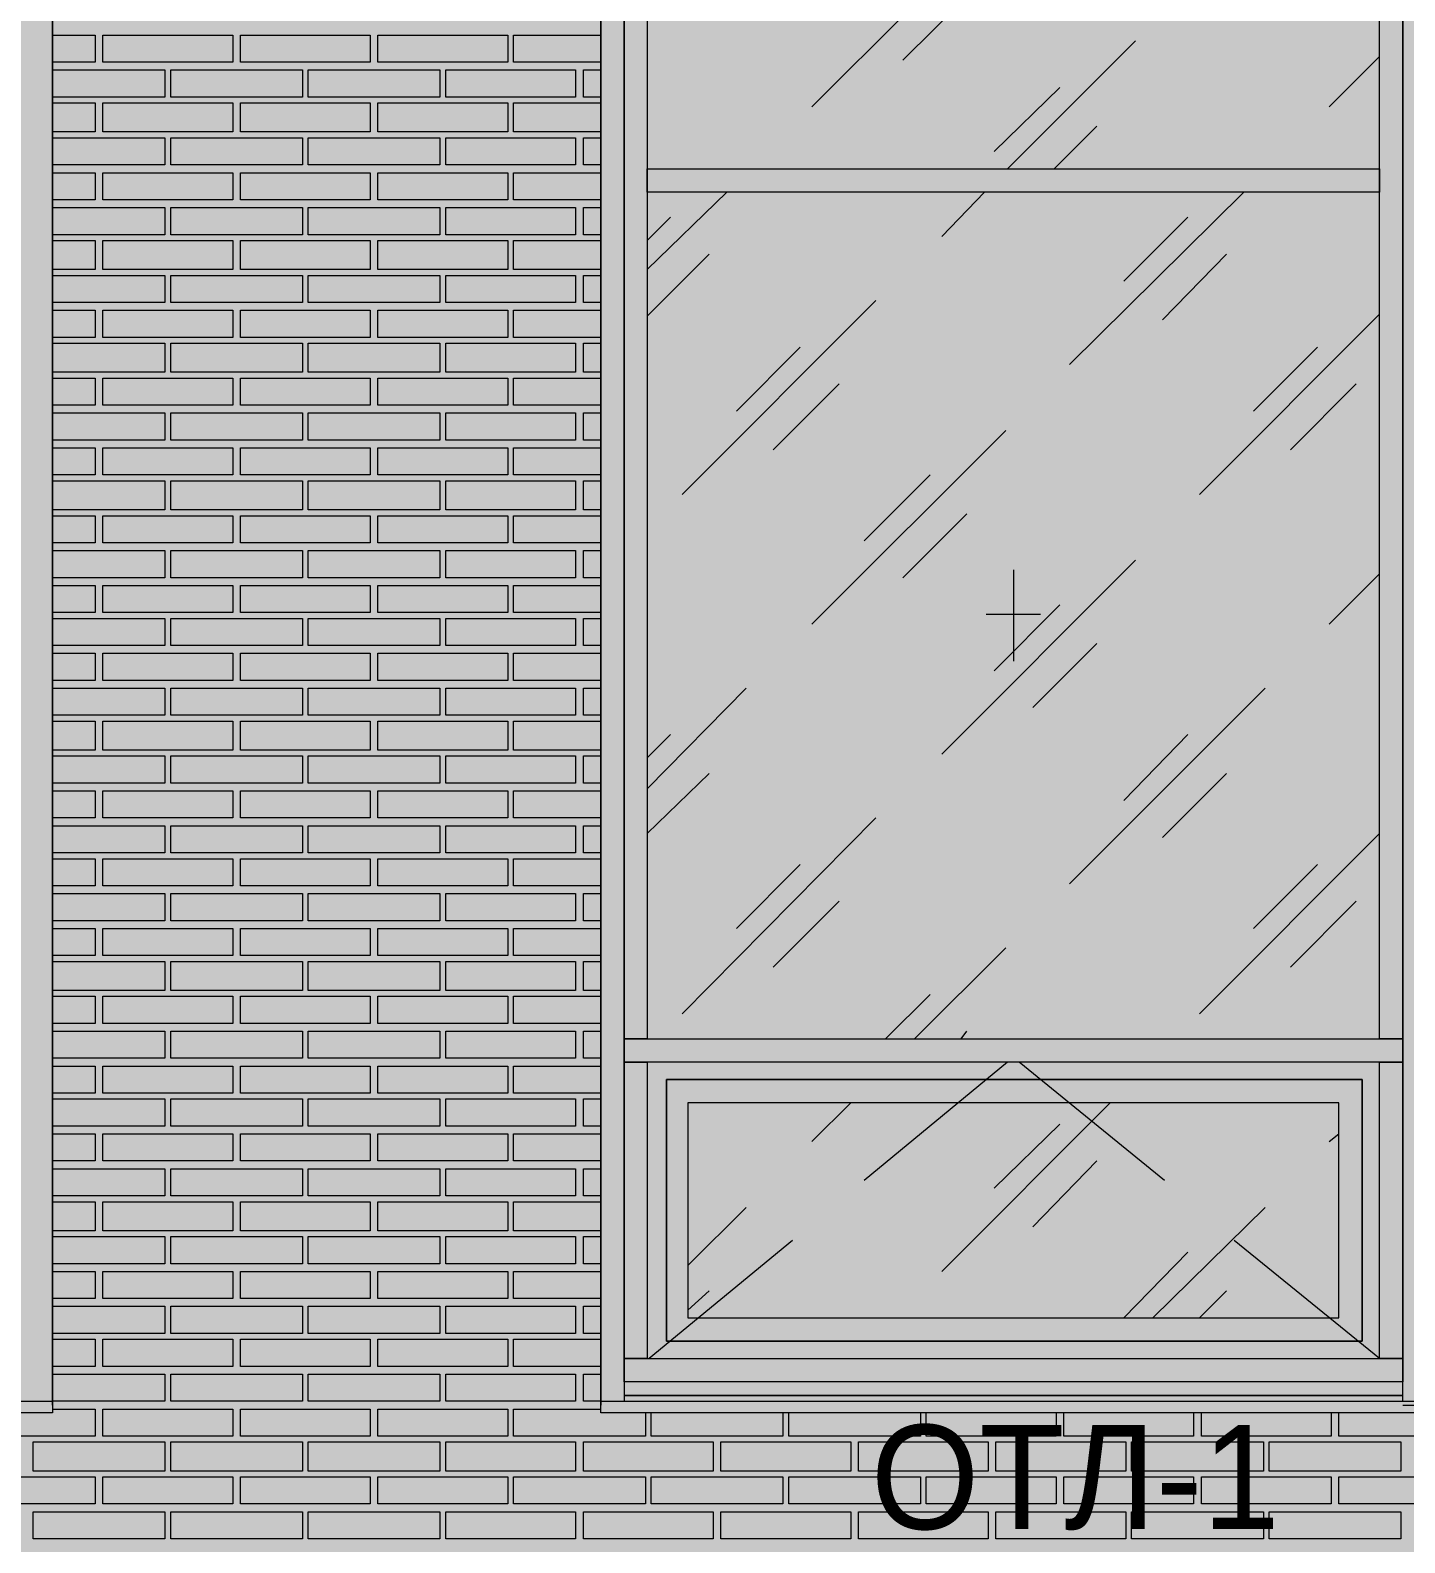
# Model space of a CAD drawing. Header units: millimetres. Extents: x -28928 to 100580, y -22867 to 36490.
# Drawn here: x 24754 to 27756, y -267 to 3035 of the extents above; entities that cross this region are included whole.
import ezdxf

# ---------------------------------------------------------------- set-up
doc = ezdxf.new("R2010")
doc.units = ezdxf.units.MM
doc.layers.add('PDF _Геометрия', color=7, linetype='Continuous', true_color=0x8f8e8d)
doc.layers.add('PDF _Сплошная заливка', color=7, linetype='Continuous', true_color=0xffffff)
doc.layers.add('PDF _Текст', color=7, linetype='Continuous')

msp = doc.modelspace()

# ---------------------------------------------------------------- hatches: boundary and pattern name
at = {"layer": 'PDF _Сплошная заливка', "true_color": 0xdcd6cf, "transparency": 33554559}
msp.add_hatch(color=254, dxfattribs=at).paths.add_polyline_path([(29465.28620765444, 1544.120618822559), (29486.44005380829, 1544.120618822559), (29486.44005380829, 9028.35138805342), (4952.209284577239, 9028.35138805342), (4952.209284577239, -4713.187073485198), (29465.28620765444, -4713.187073485198)])

# ---------------------------------------------------------------- linework, layer by layer
at = {"layer": 'PDF _Геометрия', "color": 7, "lineweight": 9}
for points in [[(24752.20928457746, 6929.889849591866), (24802.9785153467, 6929.889849591866), (24802.9785153467, 6853.736003438018), (24802.9785153467, 2707.58215728412), (24802.9785153467, 807.9667726687039), (24802.9785153467, 109.8898495917747), (24802.9785153467, 33.73600343792714), (24802.9785153467, 2732.966772668733), (24802.9785153467, 3553.736003437982), (24802.9785153467, 5711.428311130312), (24802.9785153467, 6929.889849591866), (23004.90159226975, 6929.889849591866)], [(26101.82466919286, 6879.120618822635), (26101.82466919286, 2707.58215728412), (26101.82466919286, 833.351388053321), (26051.05543842363, 833.351388053321), (26051.05543842363, 2707.58215728412), (26051.05543842363, 6879.120618822635)], [(26051.05543842363, 6853.736003438018), (26051.05543842363, 2707.58215728412), (26051.05543842363, 807.9667726687039), (26051.05543842363, 109.8898495917747), (26051.05543842363, 42.19754189947344)], [(27751.82466919288, 42.19754189947344), (27751.82466919288, 109.8898495917747), (27751.82466919288, 807.9667726687039), (27751.82466919288, 2707.58215728412), (27751.82466919288, 6853.736003438018)], [(26461.44005380826, 2868.351388053357), (26884.51697688518, 3291.428311130279)], [(26660.28620765441, 2969.889849591818), (26799.90159226979, 3109.505234207205)], [(26888.74774611595, 2732.966772668733), (27167.97851534672, 3012.197541899506)], [(27591.05543842366, 2868.351388053357), (27701.05543842365, 2978.351388053346)], [(26859.13236150056, 2771.043695745659), (27002.97851534671, 2910.659080361045)], [(26990.28620765441, 2732.966772668733), (27083.36313073134, 2826.043695745651)], [(26101.82466919286, 2512.966772668737), (26275.28620765441, 2682.197541899503)], [(26744.9015922698, 2584.889849591804), (26837.97851534671, 2682.197541899503)], [(27024.13236150057, 2305.659080361031), (27404.90159226981, 2682.197541899503)], [(26101.82466919286, 2576.428311130276), (26152.59389996209, 2627.197541899506)], [(27142.5938999621, 2487.582157284123), (27282.20928457749, 2627.197541899506)], [(26101.82466919286, 2411.428311130276), (26237.20928457749, 2546.812926514878)], [(27227.20928457749, 2402.966772668729), (27366.82466919288, 2546.812926514878)], [(26177.97851534671, 2022.197541899495), (26601.05543842365, 2445.274464976417)], [(27307.5938999621, 2022.197541899495), (27701.05543842365, 2415.659080361038)], [(26296.44005380826, 2204.120618822566), (26436.05543842364, 2343.736003437953)], [(27426.05543842366, 2204.120618822566), (27565.67082303904, 2343.736003437953)], [(26376.82466919287, 2119.505234207194), (26520.67082303902, 2263.351388053343)], [(27506.44005380827, 2119.505234207194), (27650.28620765442, 2263.351388053343)], [(26461.44005380826, 1738.73600343796), (26884.51697688518, 2161.812926514882)], [(26575.67082303903, 1920.659080361031), (26719.51697688518, 2064.505234207183)], [(26660.28620765441, 1840.274464976421), (26799.90159226979, 1979.889849591807)], [(26744.9015922698, 1455.274464976406), (27167.97851534672, 1878.351388053346)], [(26901.44005380825, 1857.197541899492), (26901.44005380825, 1658.351388053332)], [(27591.05543842366, 1738.73600343796), (27701.05543842365, 1848.736003437949)], [(26960.67082303903, 1759.889849591793), (26842.20928457749, 1759.889849591793)], [(26859.13236150056, 1637.197541899495), (27002.97851534671, 1781.043695745644)], [(26943.74774611596, 1556.812926514867), (27083.36313073134, 1696.428311130254)], [(26101.82466919286, 1379.120618822559), (26317.5938999621, 1599.120618822573)], [(27024.13236150057, 1171.812926514871), (27451.44005380827, 1599.120618822573)], [(26101.82466919286, 1446.812926514878), (26152.59389996209, 1497.582157284109)], [(27142.5938999621, 1353.736003437942), (27282.20928457749, 1497.582157284109)], [(26101.82466919286, 1281.812926514878), (26237.20928457749, 1412.966772668718)], [(27227.20928457749, 1273.351388053332), (27366.82466919288, 1412.966772668718)], [(26177.97851534671, 888.3513880533355), (26601.05543842365, 1315.65908036102)], [(27307.5938999621, 888.3513880533355), (27701.05543842365, 1281.812926514878)], [(26296.44005380826, 1074.505234207169), (26436.05543842364, 1214.120618822555)], [(27426.05543842366, 1074.505234207169), (27565.67082303904, 1214.120618822555)], [(26376.82466919287, 989.8898495917965), (26520.67082303902, 1133.736003437945)], [(27506.44005380827, 989.8898495917965), (27650.28620765442, 1133.736003437945)], [(26685.67082303902, 833.351388053321), (26884.51697688518, 1032.197541899484)], [(26622.20928457748, 833.351388053321), (26719.51697688518, 930.6590803610197)], [(26787.20928457749, 833.351388053321), (26799.90159226979, 850.27446497641)], [(26888.74774611595, 782.5821572840905), (26575.67082303903, 524.5052342071685)], [(27231.44005380826, 524.5052342071685), (26914.13236150056, 782.5821572840905)], [(27701.05543842365, 135.2744649763918), (27701.05543842365, 782.5821572840905), (27751.82466919288, 782.5821572840905), (27751.82466919288, 135.2744649763918), (27701.05543842365, 135.2744649763918), (27383.74774611595, 393.3513880533283)], [(26461.44005380826, 609.1206188225624), (26546.05543842363, 693.7360034379344)], [(26744.9015922698, 325.6590803610088), (27112.97851534673, 693.7360034379344)], [(26859.13236150056, 507.5821572840978), (27002.97851534671, 647.1975418994843)], [(27591.05543842366, 609.1206188225624), (27612.20928457749, 626.0436957456332)], [(26943.74774611596, 422.9667726687076), (27083.36313073134, 566.8129265148564)], [(26190.67082303902, 338.3513880533174), (26317.5938999621, 465.2744649763954)], [(27206.05543842364, 224.1206188225442), (27451.44005380827, 465.2744649763954)], [(26419.13236150056, 393.3513880533283), (26106.05543842364, 135.2744649763918)], [(27142.5938999621, 224.1206188225442), (27282.20928457749, 367.9667726687112)], [(27751.82466919288, 33.73600343792714), (27904.13236150057, 33.73600343792714), (28141.05543842366, 33.73600343792714), (28141.05543842366, 334.1206188225515), (28940.67082303905, 334.1206188225515)], [(26190.67082303902, 241.0436957456332), (26237.20928457749, 283.351388053321)], [(27307.5938999621, 224.1206188225442), (27366.82466919288, 283.351388053321)], [(27751.82466919288, 84.50523420715763), (26051.05543842363, 84.50523420715763)], [(24802.9785153467, 46.42831113023567), (24802.9785153467, 42.19754189947344), (24802.9785153467, 16.81292651485637), (23004.90159226975, 16.81292651485637), (23004.90159226975, 42.19754189947344), (23004.90159226975, 46.42831113023567)], [(23004.90159226975, 42.19754189947344), (24802.9785153467, 42.19754189947344)], [(27802.59389996211, 46.42831113023567), (27802.59389996211, 42.19754189947344), (27802.59389996211, 16.81292651485637), (26000.2862076544, 16.81292651485637), (26000.2862076544, 42.19754189947344), (26000.2862076544, 46.42831113023567)], [(26000.2862076544, 42.19754189947344), (27802.59389996211, 42.19754189947344)], [(27751.82466919288, 54.88984959177833), (26051.05543842363, 54.88984959177833), (27751.82466919288, 54.88984959177833)], [(27751.82466919288, 54.88984959177833), (26051.05543842363, 54.88984959177833)], [(24802.9785153467, 25.27446497640267), (24802.9785153467, 21.04369574561861)], [(26000.2862076544, 21.04369574561861), (26000.2862076544, 25.27446497640267)]]:
    msp.add_lwpolyline(points, dxfattribs=at)
for points in [[(26000.2862076544, 6929.889849591866), (26000.2862076544, 6853.736003438018), (26000.2862076544, 2707.58215728412), (26000.2862076544, 807.9667726687039), (26000.2862076544, 109.8898495917747), (26000.2862076544, 33.73600343792714), (26000.2862076544, 2732.966772668733), (26000.2862076544, 3553.736003437982), (26000.2862076544, 5711.428311130312)], [(27701.05543842365, 2707.58215728412), (27701.05543842365, 6879.120618822635), (27751.82466919288, 6879.120618822635), (27751.82466919288, 2707.58215728412), (27751.82466919288, 833.351388053321), (27701.05543842365, 833.351388053321)], [(26101.82466919286, 2732.966772668733), (27701.05543842365, 2732.966772668733), (27701.05543842365, 2682.197541899503), (26101.82466919286, 2682.197541899503)], [(26051.05543842363, 833.351388053321), (27751.82466919288, 833.351388053321), (27751.82466919288, 782.5821572840905), (26051.05543842363, 782.5821572840905)], [(26051.05543842363, 135.2744649763918), (26051.05543842363, 782.5821572840905), (26101.82466919286, 782.5821572840905), (26101.82466919286, 135.2744649763918)], [(27662.97851534673, 173.3513880533137), (27662.97851534673, 744.5052342071649), (26144.13236150056, 744.5052342071649), (26144.13236150056, 173.3513880533137)], [(26144.13236150056, 744.5052342071649), (27662.97851534673, 744.5052342071649), (27662.97851534673, 173.3513880533137), (26144.13236150056, 173.3513880533137)], [(26190.67082303902, 693.7360034379344), (26190.67082303902, 224.1206188225442), (27612.20928457749, 224.1206188225442), (27612.20928457749, 693.7360034379344)], [(27612.20928457749, 693.7360034379344), (26190.67082303902, 693.7360034379344), (26190.67082303902, 224.1206188225442), (27612.20928457749, 224.1206188225442)], [(26051.05543842363, 135.2744649763918), (27751.82466919288, 135.2744649763918), (27751.82466919288, 84.50523420715763), (26051.05543842363, 84.50523420715763)]]:
    msp.add_lwpolyline(points, close=True, dxfattribs=at)
at = {"layer": 'PDF _Геометрия', "lineweight": 9}
for points in [[(24802.9785153467, 3024.889849591815), (24896.05543842361, 3024.889849591815), (24896.05543842361, 2965.659080361038), (24802.9785153467, 2965.659080361038)], [(26000.2862076544, 2965.659080361038), (25809.90159226978, 2965.659080361038), (25809.90159226978, 3024.889849591815), (26000.2862076544, 3024.889849591815)], [(24802.9785153467, 2948.736003437967), (24904.51697688516, 2948.736003437967), (25048.36313073131, 2948.736003437967), (25048.36313073131, 2889.50523420719), (24904.51697688516, 2889.50523420719), (24802.9785153467, 2889.50523420719)], [(26000.2862076544, 2889.50523420719), (25962.20928457747, 2889.50523420719), (25962.20928457747, 2948.736003437967), (26000.2862076544, 2948.736003437967)], [(24802.9785153467, 2876.812926514882), (24896.05543842361, 2876.812926514882), (24896.05543842361, 2813.351388053343), (24802.9785153467, 2813.351388053343)], [(26000.2862076544, 2813.351388053343), (25809.90159226978, 2813.351388053343), (25809.90159226978, 2876.812926514882), (26000.2862076544, 2876.812926514882)], [(24802.9785153467, 2800.659080361034), (24904.51697688516, 2800.659080361034), (25048.36313073131, 2800.659080361034), (25048.36313073131, 2741.428311130279), (24904.51697688516, 2741.428311130279), (24802.9785153467, 2741.428311130279)], [(26000.2862076544, 2741.428311130279), (25962.20928457747, 2741.428311130279), (25962.20928457747, 2800.659080361034), (26000.2862076544, 2800.659080361034)], [(24802.9785153467, 2724.50523420719), (24896.05543842361, 2724.50523420719), (24896.05543842361, 2665.274464976432), (24802.9785153467, 2665.274464976432)], [(26000.2862076544, 2665.274464976432), (25809.90159226978, 2665.274464976432), (25809.90159226978, 2724.50523420719), (26000.2862076544, 2724.50523420719)], [(24802.9785153467, 2648.351388053343), (24904.51697688516, 2648.351388053343), (25048.36313073131, 2648.351388053343), (25048.36313073131, 2589.120618822584), (24904.51697688516, 2589.120618822584), (24802.9785153467, 2589.120618822584)], [(26000.2862076544, 2589.120618822584), (25962.20928457747, 2589.120618822584), (25962.20928457747, 2648.351388053343), (26000.2862076544, 2648.351388053343)], [(24802.9785153467, 2576.428311130276), (24896.05543842361, 2576.428311130276), (24896.05543842361, 2512.966772668737), (24802.9785153467, 2512.966772668737)], [(26000.2862076544, 2512.966772668737), (25809.90159226978, 2512.966772668737), (25809.90159226978, 2576.428311130276), (26000.2862076544, 2576.428311130276)], [(24802.9785153467, 2500.274464976428), (24904.51697688516, 2500.274464976428), (25048.36313073131, 2500.274464976428), (25048.36313073131, 2441.043695745655), (24904.51697688516, 2441.043695745655), (24802.9785153467, 2441.043695745655)], [(26000.2862076544, 2441.043695745655), (25962.20928457747, 2441.043695745655), (25962.20928457747, 2500.274464976428), (26000.2862076544, 2500.274464976428)], [(24802.9785153467, 2424.120618822584), (24896.05543842361, 2424.120618822584), (24896.05543842361, 2364.889849591807), (24802.9785153467, 2364.889849591807)], [(26000.2862076544, 2364.889849591807), (25809.90159226978, 2364.889849591807), (25809.90159226978, 2424.120618822584), (26000.2862076544, 2424.120618822584)], [(24802.9785153467, 2352.197541899499), (24904.51697688516, 2352.197541899499), (25048.36313073131, 2352.197541899499), (25048.36313073131, 2288.73600343796), (24904.51697688516, 2288.73600343796), (24802.9785153467, 2288.73600343796)], [(26000.2862076544, 2288.73600343796), (25962.20928457747, 2288.73600343796), (25962.20928457747, 2352.197541899499), (26000.2862076544, 2352.197541899499)], [(24802.9785153467, 2276.043695745651), (24896.05543842361, 2276.043695745651), (24896.05543842361, 2216.812926514875), (24802.9785153467, 2216.812926514875)], [(26000.2862076544, 2216.812926514875), (25809.90159226978, 2216.812926514875), (25809.90159226978, 2276.043695745651), (26000.2862076544, 2276.043695745651)], [(24802.9785153467, 2199.889849591804), (24904.51697688516, 2199.889849591804), (25048.36313073131, 2199.889849591804), (25048.36313073131, 2140.659080361027), (24904.51697688516, 2140.659080361027), (24802.9785153467, 2140.659080361027)], [(26000.2862076544, 2140.659080361027), (25962.20928457747, 2140.659080361027), (25962.20928457747, 2199.889849591804), (26000.2862076544, 2199.889849591804)], [(24802.9785153467, 2123.736003437956), (24896.05543842361, 2123.736003437956), (24896.05543842361, 2064.505234207183), (24802.9785153467, 2064.505234207183)], [(26000.2862076544, 2064.505234207183), (25809.90159226978, 2064.505234207183), (25809.90159226978, 2123.736003437956), (26000.2862076544, 2123.736003437956)], [(24802.9785153467, 2051.812926514875), (24904.51697688516, 2051.812926514875), (25048.36313073131, 2051.812926514875), (25048.36313073131, 1988.351388053336), (24904.51697688516, 1988.351388053336), (24802.9785153467, 1988.351388053336)], [(26000.2862076544, 1988.351388053336), (25962.20928457747, 1988.351388053336), (25962.20928457747, 2051.812926514875), (26000.2862076544, 2051.812926514875)], [(24802.9785153467, 1975.659080361027), (24896.05543842361, 1975.659080361027), (24896.05543842361, 1916.428311130268), (24802.9785153467, 1916.428311130268)], [(26000.2862076544, 1916.428311130268), (25809.90159226978, 1916.428311130268), (25809.90159226978, 1975.659080361027), (26000.2862076544, 1975.659080361027)], [(24802.9785153467, 1899.505234207179), (24904.51697688516, 1899.505234207179), (25048.36313073131, 1899.505234207179), (25048.36313073131, 1840.274464976421), (24904.51697688516, 1840.274464976421), (24802.9785153467, 1840.274464976421)], [(26000.2862076544, 1840.274464976421), (25962.20928457747, 1840.274464976421), (25962.20928457747, 1899.505234207179), (26000.2862076544, 1899.505234207179)], [(24802.9785153467, 1823.351388053332), (24896.05543842361, 1823.351388053332), (24896.05543842361, 1764.120618822573), (24802.9785153467, 1764.120618822573)], [(26000.2862076544, 1764.120618822573), (25809.90159226978, 1764.120618822573), (25809.90159226978, 1823.351388053332), (26000.2862076544, 1823.351388053332)], [(24802.9785153467, 1751.428311130268), (24904.51697688516, 1751.428311130268), (25048.36313073131, 1751.428311130268), (25048.36313073131, 1692.197541899492), (24904.51697688516, 1692.197541899492), (24802.9785153467, 1692.197541899492)], [(26000.2862076544, 1692.197541899492), (25962.20928457747, 1692.197541899492), (25962.20928457747, 1751.428311130268), (26000.2862076544, 1751.428311130268)], [(24802.9785153467, 1675.274464976421), (24896.05543842361, 1675.274464976421), (24896.05543842361, 1616.043695745644), (24802.9785153467, 1616.043695745644)], [(26000.2862076544, 1616.043695745644), (25809.90159226978, 1616.043695745644), (25809.90159226978, 1675.274464976421), (26000.2862076544, 1675.274464976421)], [(24802.9785153467, 1599.120618822573), (24904.51697688516, 1599.120618822573), (25048.36313073131, 1599.120618822573), (25048.36313073131, 1539.889849591797), (24904.51697688516, 1539.889849591797), (24802.9785153467, 1539.889849591797)], [(26000.2862076544, 1539.889849591797), (25962.20928457747, 1539.889849591797), (25962.20928457747, 1599.120618822573), (26000.2862076544, 1599.120618822573)], [(24802.9785153467, 1527.197541899488), (24896.05543842361, 1527.197541899488), (24896.05543842361, 1463.736003437949), (24802.9785153467, 1463.736003437949)], [(26000.2862076544, 1463.736003437949), (25809.90159226978, 1463.736003437949), (25809.90159226978, 1527.197541899488), (26000.2862076544, 1527.197541899488)], [(24802.9785153467, 1451.04369574564), (24904.51697688516, 1451.04369574564), (25048.36313073131, 1451.04369574564), (25048.36313073131, 1391.812926514867), (24904.51697688516, 1391.812926514867), (24802.9785153467, 1391.812926514867)], [(26000.2862076544, 1391.812926514867), (25962.20928457747, 1391.812926514867), (25962.20928457747, 1451.04369574564), (26000.2862076544, 1451.04369574564)], [(24802.9785153467, 1374.889849591797), (24896.05543842361, 1374.889849591797), (24896.05543842361, 1315.65908036102), (24802.9785153467, 1315.65908036102)], [(26000.2862076544, 1315.65908036102), (25809.90159226978, 1315.65908036102), (25809.90159226978, 1374.889849591797), (26000.2862076544, 1374.889849591797)], [(24802.9785153467, 1298.736003437949), (24904.51697688516, 1298.736003437949), (25048.36313073131, 1298.736003437949), (25048.36313073131, 1239.505234207172), (24904.51697688516, 1239.505234207172), (24802.9785153467, 1239.505234207172)], [(26000.2862076544, 1239.505234207172), (25962.20928457747, 1239.505234207172), (25962.20928457747, 1298.736003437949), (26000.2862076544, 1298.736003437949)], [(24802.9785153467, 1226.812926514864), (24896.05543842361, 1226.812926514864), (24896.05543842361, 1167.582157284105), (24802.9785153467, 1167.582157284105)], [(26000.2862076544, 1167.582157284105), (25809.90159226978, 1167.582157284105), (25809.90159226978, 1226.812926514864), (26000.2862076544, 1226.812926514864)], [(24802.9785153467, 1150.659080361016), (24904.51697688516, 1150.659080361016), (25048.36313073131, 1150.659080361016), (25048.36313073131, 1091.428311130261), (24904.51697688516, 1091.428311130261), (24802.9785153467, 1091.428311130261)], [(26000.2862076544, 1091.428311130261), (25962.20928457747, 1091.428311130261), (25962.20928457747, 1150.659080361016), (26000.2862076544, 1150.659080361016)], [(24802.9785153467, 1074.505234207169), (24896.05543842361, 1074.505234207169), (24896.05543842361, 1015.274464976414), (24802.9785153467, 1015.274464976414)], [(26000.2862076544, 1015.274464976414), (25809.90159226978, 1015.274464976414), (25809.90159226978, 1074.505234207169), (26000.2862076544, 1074.505234207169)], [(24802.9785153467, 1002.582157284105), (24904.51697688516, 1002.582157284105), (25048.36313073131, 1002.582157284105), (25048.36313073131, 939.120618822566), (24904.51697688516, 939.120618822566), (24802.9785153467, 939.120618822566)], [(26000.2862076544, 939.120618822566), (25962.20928457747, 939.120618822566), (25962.20928457747, 1002.582157284105), (26000.2862076544, 1002.582157284105)], [(24802.9785153467, 926.4283111302575), (24896.05543842361, 926.4283111302575), (24896.05543842361, 867.1975418994807), (24802.9785153467, 867.1975418994807)], [(26000.2862076544, 867.1975418994807), (25809.90159226978, 867.1975418994807), (25809.90159226978, 926.4283111302575), (26000.2862076544, 926.4283111302575)], [(24802.9785153467, 850.27446497641), (24904.51697688516, 850.27446497641), (25048.36313073131, 850.27446497641), (25048.36313073131, 791.0436957456332), (24904.51697688516, 791.0436957456332), (24802.9785153467, 791.0436957456332)], [(26000.2862076544, 791.0436957456332), (25962.20928457747, 791.0436957456332), (25962.20928457747, 850.27446497641), (26000.2862076544, 850.27446497641)], [(24802.9785153467, 774.1206188225624), (24896.05543842361, 774.1206188225624), (24896.05543842361, 714.8898495917892), (24802.9785153467, 714.8898495917892)], [(26000.2862076544, 714.8898495917892), (25809.90159226978, 714.8898495917892), (25809.90159226978, 774.1206188225624), (26000.2862076544, 774.1206188225624)], [(24802.9785153467, 702.1975418994807), (24904.51697688516, 702.1975418994807), (25048.36313073131, 702.1975418994807), (25048.36313073131, 642.9667726687039), (24904.51697688516, 642.9667726687039), (24802.9785153467, 642.9667726687039)], [(26000.2862076544, 642.9667726687039), (25962.20928457747, 642.9667726687039), (25962.20928457747, 702.1975418994807), (26000.2862076544, 702.1975418994807)], [(24802.9785153467, 626.0436957456332), (24896.05543842361, 626.0436957456332), (24896.05543842361, 566.8129265148564), (24802.9785153467, 566.8129265148564)], [(26000.2862076544, 566.8129265148564), (25809.90159226978, 566.8129265148564), (25809.90159226978, 626.0436957456332), (26000.2862076544, 626.0436957456332)], [(24802.9785153467, 549.8898495917856), (24904.51697688516, 549.8898495917856), (25048.36313073131, 549.8898495917856), (25048.36313073131, 490.6590803610088), (24904.51697688516, 490.6590803610088), (24802.9785153467, 490.6590803610088)], [(26000.2862076544, 490.6590803610088), (25962.20928457747, 490.6590803610088), (25962.20928457747, 549.8898495917856), (26000.2862076544, 549.8898495917856)], [(24802.9785153467, 477.9667726687003), (24896.05543842361, 477.9667726687003), (24896.05543842361, 414.5052342071613), (24802.9785153467, 414.5052342071613)], [(26000.2862076544, 414.5052342071613), (25809.90159226978, 414.5052342071613), (25809.90159226978, 477.9667726687003), (26000.2862076544, 477.9667726687003)], [(24802.9785153467, 401.8129265148564), (24904.51697688516, 401.8129265148564), (25048.36313073131, 401.8129265148564), (25048.36313073131, 342.5821572840978), (24904.51697688516, 342.5821572840978), (24802.9785153467, 342.5821572840978)], [(26000.2862076544, 342.5821572840978), (25962.20928457747, 342.5821572840978), (25962.20928457747, 401.8129265148564), (26000.2862076544, 401.8129265148564)], [(24802.9785153467, 325.6590803610088), (24896.05543842361, 325.6590803610088), (24896.05543842361, 266.4283111302502), (24802.9785153467, 266.4283111302502)], [(26000.2862076544, 266.4283111302502), (25809.90159226978, 266.4283111302502), (25809.90159226978, 325.6590803610088), (26000.2862076544, 325.6590803610088)], [(24802.9785153467, 249.5052342071613), (24904.51697688516, 249.5052342071613), (25048.36313073131, 249.5052342071613), (25048.36313073131, 190.2744649764027), (24904.51697688516, 190.2744649764027), (24802.9785153467, 190.2744649764027)], [(26000.2862076544, 190.2744649764027), (25962.20928457747, 190.2744649764027), (25962.20928457747, 249.5052342071613), (26000.2862076544, 249.5052342071613)], [(24802.9785153467, 177.5821572840941), (24896.05543842361, 177.5821572840941), (24896.05543842361, 118.351388053321), (24802.9785153467, 118.351388053321)], [(26000.2862076544, 118.351388053321), (25809.90159226978, 118.351388053321), (25809.90159226978, 177.5821572840941), (26000.2862076544, 177.5821572840941)], [(24802.9785153467, 101.4283111302466), (24904.51697688516, 101.4283111302466), (25048.36313073131, 101.4283111302466), (25048.36313073131, 42.19754189947344), (24904.51697688516, 42.19754189947344), (24802.9785153467, 42.19754189947344)], [(26000.2862076544, 42.19754189947344), (25962.20928457747, 42.19754189947344), (25962.20928457747, 101.4283111302466), (26000.2862076544, 101.4283111302466)], [(24802.9785153467, 25.27446497640267), (24896.05543842361, 25.27446497640267), (24896.05543842361, -33.95630425437412), (24612.59389996208, -33.95630425437412), (24612.59389996208, 16.81292651485637)], [(26097.5938999621, 16.81292651485637), (26097.5938999621, -33.95630425437412), (25809.90159226978, -33.95630425437412), (25809.90159226978, 25.27446497640267), (26000.2862076544, 25.27446497640267)], [(26397.97851534672, 16.81292651485637), (26397.97851534672, -33.95630425437412), (26110.28620765441, -33.95630425437412), (26110.28620765441, 16.81292651485637)], [(26698.36313073133, 16.81292651485637), (26698.36313073133, -33.95630425437412), (26410.67082303903, -33.95630425437412), (26410.67082303903, 16.81292651485637)], [(26994.51697688519, 16.81292651485637), (26994.51697688519, -33.95630425437412), (26711.05543842363, -33.95630425437412), (26711.05543842363, 16.81292651485637)], [(27294.9015922698, 16.81292651485637), (27294.9015922698, -33.95630425437412), (27011.44005380826, -33.95630425437412), (27011.44005380826, 16.81292651485637)], [(27595.28620765442, 16.81292651485637), (27595.28620765442, -33.95630425437412), (27311.82466919288, -33.95630425437412), (27311.82466919288, 16.81292651485637)], [(27802.59389996211, 25.27446497640267), (27895.67082303905, 25.27446497640267), (27895.67082303905, -33.95630425437412), (27612.20928457749, -33.95630425437412), (27612.20928457749, 16.81292651485637)]]:
    msp.add_lwpolyline(points, dxfattribs=at)
for points in [[(25196.44005380824, 3024.889849591815), (25196.44005380824, 2965.659080361038), (24912.97851534671, 2965.659080361038), (24912.97851534671, 3024.889849591815)], [(25496.82466919287, 3024.889849591815), (25496.82466919287, 2965.659080361038), (25213.36313073131, 2965.659080361038), (25213.36313073131, 3024.889849591815)], [(25797.20928457747, 3024.889849591815), (25797.20928457747, 2965.659080361038), (25513.74774611594, 2965.659080361038), (25513.74774611594, 3024.889849591815)], [(25348.74774611593, 2889.50523420719), (25204.90159226978, 2889.50523420719), (25061.05543842362, 2889.50523420719), (25061.05543842362, 2948.736003437967), (25204.90159226978, 2948.736003437967), (25348.74774611593, 2948.736003437967)], [(25649.13236150056, 2889.50523420719), (25505.28620765439, 2889.50523420719), (25361.44005380824, 2889.50523420719), (25361.44005380824, 2948.736003437967), (25505.28620765439, 2948.736003437967), (25649.13236150056, 2948.736003437967)], [(25945.2862076544, 2889.50523420719), (25805.67082303902, 2889.50523420719), (25661.82466919287, 2889.50523420719), (25661.82466919287, 2948.736003437967), (25805.67082303902, 2948.736003437967), (25945.2862076544, 2948.736003437967)], [(25196.44005380824, 2876.812926514882), (25196.44005380824, 2813.351388053343), (24912.97851534671, 2813.351388053343), (24912.97851534671, 2876.812926514882)], [(25496.82466919287, 2876.812926514882), (25496.82466919287, 2813.351388053343), (25213.36313073131, 2813.351388053343), (25213.36313073131, 2876.812926514882)], [(25797.20928457747, 2876.812926514882), (25797.20928457747, 2813.351388053343), (25513.74774611594, 2813.351388053343), (25513.74774611594, 2876.812926514882)], [(25348.74774611593, 2741.428311130279), (25204.90159226978, 2741.428311130279), (25061.05543842362, 2741.428311130279), (25061.05543842362, 2800.659080361034), (25204.90159226978, 2800.659080361034), (25348.74774611593, 2800.659080361034)], [(25649.13236150056, 2741.428311130279), (25505.28620765439, 2741.428311130279), (25361.44005380824, 2741.428311130279), (25361.44005380824, 2800.659080361034), (25505.28620765439, 2800.659080361034), (25649.13236150056, 2800.659080361034)], [(25945.2862076544, 2741.428311130279), (25805.67082303902, 2741.428311130279), (25661.82466919287, 2741.428311130279), (25661.82466919287, 2800.659080361034), (25805.67082303902, 2800.659080361034), (25945.2862076544, 2800.659080361034)], [(25196.44005380824, 2724.50523420719), (25196.44005380824, 2665.274464976432), (24912.97851534671, 2665.274464976432), (24912.97851534671, 2724.50523420719)], [(25496.82466919287, 2724.50523420719), (25496.82466919287, 2665.274464976432), (25213.36313073131, 2665.274464976432), (25213.36313073131, 2724.50523420719)], [(25797.20928457747, 2724.50523420719), (25797.20928457747, 2665.274464976432), (25513.74774611594, 2665.274464976432), (25513.74774611594, 2724.50523420719)], [(25348.74774611593, 2589.120618822584), (25204.90159226978, 2589.120618822584), (25061.05543842362, 2589.120618822584), (25061.05543842362, 2648.351388053343), (25204.90159226978, 2648.351388053343), (25348.74774611593, 2648.351388053343)], [(25649.13236150056, 2589.120618822584), (25505.28620765439, 2589.120618822584), (25361.44005380824, 2589.120618822584), (25361.44005380824, 2648.351388053343), (25505.28620765439, 2648.351388053343), (25649.13236150056, 2648.351388053343)], [(25945.2862076544, 2589.120618822584), (25805.67082303902, 2589.120618822584), (25661.82466919287, 2589.120618822584), (25661.82466919287, 2648.351388053343), (25805.67082303902, 2648.351388053343), (25945.2862076544, 2648.351388053343)], [(25196.44005380824, 2576.428311130276), (25196.44005380824, 2512.966772668737), (24912.97851534671, 2512.966772668737), (24912.97851534671, 2576.428311130276)], [(25496.82466919287, 2576.428311130276), (25496.82466919287, 2512.966772668737), (25213.36313073131, 2512.966772668737), (25213.36313073131, 2576.428311130276)], [(25797.20928457747, 2576.428311130276), (25797.20928457747, 2512.966772668737), (25513.74774611594, 2512.966772668737), (25513.74774611594, 2576.428311130276)], [(25348.74774611593, 2441.043695745655), (25204.90159226978, 2441.043695745655), (25061.05543842362, 2441.043695745655), (25061.05543842362, 2500.274464976428), (25204.90159226978, 2500.274464976428), (25348.74774611593, 2500.274464976428)], [(25649.13236150056, 2441.043695745655), (25505.28620765439, 2441.043695745655), (25361.44005380824, 2441.043695745655), (25361.44005380824, 2500.274464976428), (25505.28620765439, 2500.274464976428), (25649.13236150056, 2500.274464976428)], [(25945.2862076544, 2441.043695745655), (25805.67082303902, 2441.043695745655), (25661.82466919287, 2441.043695745655), (25661.82466919287, 2500.274464976428), (25805.67082303902, 2500.274464976428), (25945.2862076544, 2500.274464976428)], [(25196.44005380824, 2424.120618822584), (25196.44005380824, 2364.889849591807), (24912.97851534671, 2364.889849591807), (24912.97851534671, 2424.120618822584)], [(25496.82466919287, 2424.120618822584), (25496.82466919287, 2364.889849591807), (25213.36313073131, 2364.889849591807), (25213.36313073131, 2424.120618822584)], [(25797.20928457747, 2424.120618822584), (25797.20928457747, 2364.889849591807), (25513.74774611594, 2364.889849591807), (25513.74774611594, 2424.120618822584)], [(25348.74774611593, 2288.73600343796), (25204.90159226978, 2288.73600343796), (25061.05543842362, 2288.73600343796), (25061.05543842362, 2352.197541899499), (25204.90159226978, 2352.197541899499), (25348.74774611593, 2352.197541899499)], [(25649.13236150056, 2288.73600343796), (25505.28620765439, 2288.73600343796), (25361.44005380824, 2288.73600343796), (25361.44005380824, 2352.197541899499), (25505.28620765439, 2352.197541899499), (25649.13236150056, 2352.197541899499)], [(25945.2862076544, 2288.73600343796), (25805.67082303902, 2288.73600343796), (25661.82466919287, 2288.73600343796), (25661.82466919287, 2352.197541899499), (25805.67082303902, 2352.197541899499), (25945.2862076544, 2352.197541899499)], [(25196.44005380824, 2276.043695745651), (25196.44005380824, 2216.812926514875), (24912.97851534671, 2216.812926514875), (24912.97851534671, 2276.043695745651)], [(25496.82466919287, 2276.043695745651), (25496.82466919287, 2216.812926514875), (25213.36313073131, 2216.812926514875), (25213.36313073131, 2276.043695745651)], [(25797.20928457747, 2276.043695745651), (25797.20928457747, 2216.812926514875), (25513.74774611594, 2216.812926514875), (25513.74774611594, 2276.043695745651)], [(25348.74774611593, 2140.659080361027), (25204.90159226978, 2140.659080361027), (25061.05543842362, 2140.659080361027), (25061.05543842362, 2199.889849591804), (25204.90159226978, 2199.889849591804), (25348.74774611593, 2199.889849591804)], [(25649.13236150056, 2140.659080361027), (25505.28620765439, 2140.659080361027), (25361.44005380824, 2140.659080361027), (25361.44005380824, 2199.889849591804), (25505.28620765439, 2199.889849591804), (25649.13236150056, 2199.889849591804)], [(25945.2862076544, 2140.659080361027), (25805.67082303902, 2140.659080361027), (25661.82466919287, 2140.659080361027), (25661.82466919287, 2199.889849591804), (25805.67082303902, 2199.889849591804), (25945.2862076544, 2199.889849591804)], [(25196.44005380824, 2123.736003437956), (25196.44005380824, 2064.505234207183), (24912.97851534671, 2064.505234207183), (24912.97851534671, 2123.736003437956)], [(25496.82466919287, 2123.736003437956), (25496.82466919287, 2064.505234207183), (25213.36313073131, 2064.505234207183), (25213.36313073131, 2123.736003437956)], [(25797.20928457747, 2123.736003437956), (25797.20928457747, 2064.505234207183), (25513.74774611594, 2064.505234207183), (25513.74774611594, 2123.736003437956)], [(25348.74774611593, 1988.351388053336), (25204.90159226978, 1988.351388053336), (25061.05543842362, 1988.351388053336), (25061.05543842362, 2051.812926514875), (25204.90159226978, 2051.812926514875), (25348.74774611593, 2051.812926514875)], [(25649.13236150056, 1988.351388053336), (25505.28620765439, 1988.351388053336), (25361.44005380824, 1988.351388053336), (25361.44005380824, 2051.812926514875), (25505.28620765439, 2051.812926514875), (25649.13236150056, 2051.812926514875)], [(25945.2862076544, 1988.351388053336), (25805.67082303902, 1988.351388053336), (25661.82466919287, 1988.351388053336), (25661.82466919287, 2051.812926514875), (25805.67082303902, 2051.812926514875), (25945.2862076544, 2051.812926514875)], [(25196.44005380824, 1975.659080361027), (25196.44005380824, 1916.428311130268), (24912.97851534671, 1916.428311130268), (24912.97851534671, 1975.659080361027)], [(25496.82466919287, 1975.659080361027), (25496.82466919287, 1916.428311130268), (25213.36313073131, 1916.428311130268), (25213.36313073131, 1975.659080361027)], [(25797.20928457747, 1975.659080361027), (25797.20928457747, 1916.428311130268), (25513.74774611594, 1916.428311130268), (25513.74774611594, 1975.659080361027)], [(25348.74774611593, 1840.274464976421), (25204.90159226978, 1840.274464976421), (25061.05543842362, 1840.274464976421), (25061.05543842362, 1899.505234207179), (25204.90159226978, 1899.505234207179), (25348.74774611593, 1899.505234207179)], [(25649.13236150056, 1840.274464976421), (25505.28620765439, 1840.274464976421), (25361.44005380824, 1840.274464976421), (25361.44005380824, 1899.505234207179), (25505.28620765439, 1899.505234207179), (25649.13236150056, 1899.505234207179)], [(25945.2862076544, 1840.274464976421), (25805.67082303902, 1840.274464976421), (25661.82466919287, 1840.274464976421), (25661.82466919287, 1899.505234207179), (25805.67082303902, 1899.505234207179), (25945.2862076544, 1899.505234207179)], [(25196.44005380824, 1823.351388053332), (25196.44005380824, 1764.120618822573), (24912.97851534671, 1764.120618822573), (24912.97851534671, 1823.351388053332)], [(25496.82466919287, 1823.351388053332), (25496.82466919287, 1764.120618822573), (25213.36313073131, 1764.120618822573), (25213.36313073131, 1823.351388053332)], [(25797.20928457747, 1823.351388053332), (25797.20928457747, 1764.120618822573), (25513.74774611594, 1764.120618822573), (25513.74774611594, 1823.351388053332)], [(25348.74774611593, 1692.197541899492), (25204.90159226978, 1692.197541899492), (25061.05543842362, 1692.197541899492), (25061.05543842362, 1751.428311130268), (25204.90159226978, 1751.428311130268), (25348.74774611593, 1751.428311130268)], [(25649.13236150056, 1692.197541899492), (25505.28620765439, 1692.197541899492), (25361.44005380824, 1692.197541899492), (25361.44005380824, 1751.428311130268), (25505.28620765439, 1751.428311130268), (25649.13236150056, 1751.428311130268)], [(25945.2862076544, 1692.197541899492), (25805.67082303902, 1692.197541899492), (25661.82466919287, 1692.197541899492), (25661.82466919287, 1751.428311130268), (25805.67082303902, 1751.428311130268), (25945.2862076544, 1751.428311130268)], [(25196.44005380824, 1675.274464976421), (25196.44005380824, 1616.043695745644), (24912.97851534671, 1616.043695745644), (24912.97851534671, 1675.274464976421)], [(25496.82466919287, 1675.274464976421), (25496.82466919287, 1616.043695745644), (25213.36313073131, 1616.043695745644), (25213.36313073131, 1675.274464976421)], [(25797.20928457747, 1675.274464976421), (25797.20928457747, 1616.043695745644), (25513.74774611594, 1616.043695745644), (25513.74774611594, 1675.274464976421)], [(25348.74774611593, 1539.889849591797), (25204.90159226978, 1539.889849591797), (25061.05543842362, 1539.889849591797), (25061.05543842362, 1599.120618822573), (25204.90159226978, 1599.120618822573), (25348.74774611593, 1599.120618822573)], [(25649.13236150056, 1539.889849591797), (25505.28620765439, 1539.889849591797), (25361.44005380824, 1539.889849591797), (25361.44005380824, 1599.120618822573), (25505.28620765439, 1599.120618822573), (25649.13236150056, 1599.120618822573)], [(25945.2862076544, 1539.889849591797), (25805.67082303902, 1539.889849591797), (25661.82466919287, 1539.889849591797), (25661.82466919287, 1599.120618822573), (25805.67082303902, 1599.120618822573), (25945.2862076544, 1599.120618822573)], [(25196.44005380824, 1527.197541899488), (25196.44005380824, 1463.736003437949), (24912.97851534671, 1463.736003437949), (24912.97851534671, 1527.197541899488)], [(25496.82466919287, 1527.197541899488), (25496.82466919287, 1463.736003437949), (25213.36313073131, 1463.736003437949), (25213.36313073131, 1527.197541899488)], [(25797.20928457747, 1527.197541899488), (25797.20928457747, 1463.736003437949), (25513.74774611594, 1463.736003437949), (25513.74774611594, 1527.197541899488)], [(25348.74774611593, 1391.812926514867), (25204.90159226978, 1391.812926514867), (25061.05543842362, 1391.812926514867), (25061.05543842362, 1451.04369574564), (25204.90159226978, 1451.04369574564), (25348.74774611593, 1451.04369574564)], [(25649.13236150056, 1391.812926514867), (25505.28620765439, 1391.812926514867), (25361.44005380824, 1391.812926514867), (25361.44005380824, 1451.04369574564), (25505.28620765439, 1451.04369574564), (25649.13236150056, 1451.04369574564)], [(25945.2862076544, 1391.812926514867), (25805.67082303902, 1391.812926514867), (25661.82466919287, 1391.812926514867), (25661.82466919287, 1451.04369574564), (25805.67082303902, 1451.04369574564), (25945.2862076544, 1451.04369574564)], [(25196.44005380824, 1374.889849591797), (25196.44005380824, 1315.65908036102), (24912.97851534671, 1315.65908036102), (24912.97851534671, 1374.889849591797)], [(25496.82466919287, 1374.889849591797), (25496.82466919287, 1315.65908036102), (25213.36313073131, 1315.65908036102), (25213.36313073131, 1374.889849591797)], [(25797.20928457747, 1374.889849591797), (25797.20928457747, 1315.65908036102), (25513.74774611594, 1315.65908036102), (25513.74774611594, 1374.889849591797)], [(25348.74774611593, 1239.505234207172), (25204.90159226978, 1239.505234207172), (25061.05543842362, 1239.505234207172), (25061.05543842362, 1298.736003437949), (25204.90159226978, 1298.736003437949), (25348.74774611593, 1298.736003437949)], [(25649.13236150056, 1239.505234207172), (25505.28620765439, 1239.505234207172), (25361.44005380824, 1239.505234207172), (25361.44005380824, 1298.736003437949), (25505.28620765439, 1298.736003437949), (25649.13236150056, 1298.736003437949)], [(25945.2862076544, 1239.505234207172), (25805.67082303902, 1239.505234207172), (25661.82466919287, 1239.505234207172), (25661.82466919287, 1298.736003437949), (25805.67082303902, 1298.736003437949), (25945.2862076544, 1298.736003437949)], [(25196.44005380824, 1226.812926514864), (25196.44005380824, 1167.582157284105), (24912.97851534671, 1167.582157284105), (24912.97851534671, 1226.812926514864)], [(25496.82466919287, 1226.812926514864), (25496.82466919287, 1167.582157284105), (25213.36313073131, 1167.582157284105), (25213.36313073131, 1226.812926514864)], [(25797.20928457747, 1226.812926514864), (25797.20928457747, 1167.582157284105), (25513.74774611594, 1167.582157284105), (25513.74774611594, 1226.812926514864)], [(25348.74774611593, 1091.428311130261), (25204.90159226978, 1091.428311130261), (25061.05543842362, 1091.428311130261), (25061.05543842362, 1150.659080361016), (25204.90159226978, 1150.659080361016), (25348.74774611593, 1150.659080361016)], [(25649.13236150056, 1091.428311130261), (25505.28620765439, 1091.428311130261), (25361.44005380824, 1091.428311130261), (25361.44005380824, 1150.659080361016), (25505.28620765439, 1150.659080361016), (25649.13236150056, 1150.659080361016)], [(25945.2862076544, 1091.428311130261), (25805.67082303902, 1091.428311130261), (25661.82466919287, 1091.428311130261), (25661.82466919287, 1150.659080361016), (25805.67082303902, 1150.659080361016), (25945.2862076544, 1150.659080361016)], [(25196.44005380824, 1074.505234207169), (25196.44005380824, 1015.274464976414), (24912.97851534671, 1015.274464976414), (24912.97851534671, 1074.505234207169)], [(25496.82466919287, 1074.505234207169), (25496.82466919287, 1015.274464976414), (25213.36313073131, 1015.274464976414), (25213.36313073131, 1074.505234207169)], [(25797.20928457747, 1074.505234207169), (25797.20928457747, 1015.274464976414), (25513.74774611594, 1015.274464976414), (25513.74774611594, 1074.505234207169)], [(25348.74774611593, 939.120618822566), (25204.90159226978, 939.120618822566), (25061.05543842362, 939.120618822566), (25061.05543842362, 1002.582157284105), (25204.90159226978, 1002.582157284105), (25348.74774611593, 1002.582157284105)], [(25649.13236150056, 939.120618822566), (25505.28620765439, 939.120618822566), (25361.44005380824, 939.120618822566), (25361.44005380824, 1002.582157284105), (25505.28620765439, 1002.582157284105), (25649.13236150056, 1002.582157284105)], [(25945.2862076544, 939.120618822566), (25805.67082303902, 939.120618822566), (25661.82466919287, 939.120618822566), (25661.82466919287, 1002.582157284105), (25805.67082303902, 1002.582157284105), (25945.2862076544, 1002.582157284105)], [(25196.44005380824, 926.4283111302575), (25196.44005380824, 867.1975418994807), (24912.97851534671, 867.1975418994807), (24912.97851534671, 926.4283111302575)], [(25496.82466919287, 926.4283111302575), (25496.82466919287, 867.1975418994807), (25213.36313073131, 867.1975418994807), (25213.36313073131, 926.4283111302575)], [(25797.20928457747, 926.4283111302575), (25797.20928457747, 867.1975418994807), (25513.74774611594, 867.1975418994807), (25513.74774611594, 926.4283111302575)], [(25348.74774611593, 791.0436957456332), (25204.90159226978, 791.0436957456332), (25061.05543842362, 791.0436957456332), (25061.05543842362, 850.27446497641), (25204.90159226978, 850.27446497641), (25348.74774611593, 850.27446497641)], [(25649.13236150056, 791.0436957456332), (25505.28620765439, 791.0436957456332), (25361.44005380824, 791.0436957456332), (25361.44005380824, 850.27446497641), (25505.28620765439, 850.27446497641), (25649.13236150056, 850.27446497641)], [(25945.2862076544, 791.0436957456332), (25805.67082303902, 791.0436957456332), (25661.82466919287, 791.0436957456332), (25661.82466919287, 850.27446497641), (25805.67082303902, 850.27446497641), (25945.2862076544, 850.27446497641)], [(25196.44005380824, 774.1206188225624), (25196.44005380824, 714.8898495917892), (24912.97851534671, 714.8898495917892), (24912.97851534671, 774.1206188225624)], [(25496.82466919287, 774.1206188225624), (25496.82466919287, 714.8898495917892), (25213.36313073131, 714.8898495917892), (25213.36313073131, 774.1206188225624)], [(25797.20928457747, 774.1206188225624), (25797.20928457747, 714.8898495917892), (25513.74774611594, 714.8898495917892), (25513.74774611594, 774.1206188225624)], [(25348.74774611593, 642.9667726687039), (25204.90159226978, 642.9667726687039), (25061.05543842362, 642.9667726687039), (25061.05543842362, 702.1975418994807), (25204.90159226978, 702.1975418994807), (25348.74774611593, 702.1975418994807)], [(25649.13236150056, 642.9667726687039), (25505.28620765439, 642.9667726687039), (25361.44005380824, 642.9667726687039), (25361.44005380824, 702.1975418994807), (25505.28620765439, 702.1975418994807), (25649.13236150056, 702.1975418994807)], [(25945.2862076544, 642.9667726687039), (25805.67082303902, 642.9667726687039), (25661.82466919287, 642.9667726687039), (25661.82466919287, 702.1975418994807), (25805.67082303902, 702.1975418994807), (25945.2862076544, 702.1975418994807)], [(25196.44005380824, 626.0436957456332), (25196.44005380824, 566.8129265148564), (24912.97851534671, 566.8129265148564), (24912.97851534671, 626.0436957456332)], [(25496.82466919287, 626.0436957456332), (25496.82466919287, 566.8129265148564), (25213.36313073131, 566.8129265148564), (25213.36313073131, 626.0436957456332)], [(25797.20928457747, 626.0436957456332), (25797.20928457747, 566.8129265148564), (25513.74774611594, 566.8129265148564), (25513.74774611594, 626.0436957456332)], [(25348.74774611593, 490.6590803610088), (25204.90159226978, 490.6590803610088), (25061.05543842362, 490.6590803610088), (25061.05543842362, 549.8898495917856), (25204.90159226978, 549.8898495917856), (25348.74774611593, 549.8898495917856)], [(25649.13236150056, 490.6590803610088), (25505.28620765439, 490.6590803610088), (25361.44005380824, 490.6590803610088), (25361.44005380824, 549.8898495917856), (25505.28620765439, 549.8898495917856), (25649.13236150056, 549.8898495917856)], [(25945.2862076544, 490.6590803610088), (25805.67082303902, 490.6590803610088), (25661.82466919287, 490.6590803610088), (25661.82466919287, 549.8898495917856), (25805.67082303902, 549.8898495917856), (25945.2862076544, 549.8898495917856)], [(25196.44005380824, 477.9667726687003), (25196.44005380824, 414.5052342071613), (24912.97851534671, 414.5052342071613), (24912.97851534671, 477.9667726687003)], [(25496.82466919287, 477.9667726687003), (25496.82466919287, 414.5052342071613), (25213.36313073131, 414.5052342071613), (25213.36313073131, 477.9667726687003)], [(25797.20928457747, 477.9667726687003), (25797.20928457747, 414.5052342071613), (25513.74774611594, 414.5052342071613), (25513.74774611594, 477.9667726687003)], [(25348.74774611593, 342.5821572840978), (25204.90159226978, 342.5821572840978), (25061.05543842362, 342.5821572840978), (25061.05543842362, 401.8129265148564), (25204.90159226978, 401.8129265148564), (25348.74774611593, 401.8129265148564)], [(25649.13236150056, 342.5821572840978), (25505.28620765439, 342.5821572840978), (25361.44005380824, 342.5821572840978), (25361.44005380824, 401.8129265148564), (25505.28620765439, 401.8129265148564), (25649.13236150056, 401.8129265148564)], [(25945.2862076544, 342.5821572840978), (25805.67082303902, 342.5821572840978), (25661.82466919287, 342.5821572840978), (25661.82466919287, 401.8129265148564), (25805.67082303902, 401.8129265148564), (25945.2862076544, 401.8129265148564)], [(25196.44005380824, 325.6590803610088), (25196.44005380824, 266.4283111302502), (24912.97851534671, 266.4283111302502), (24912.97851534671, 325.6590803610088)], [(25496.82466919287, 325.6590803610088), (25496.82466919287, 266.4283111302502), (25213.36313073131, 266.4283111302502), (25213.36313073131, 325.6590803610088)], [(25797.20928457747, 325.6590803610088), (25797.20928457747, 266.4283111302502), (25513.74774611594, 266.4283111302502), (25513.74774611594, 325.6590803610088)], [(25348.74774611593, 190.2744649764027), (25204.90159226978, 190.2744649764027), (25061.05543842362, 190.2744649764027), (25061.05543842362, 249.5052342071613), (25204.90159226978, 249.5052342071613), (25348.74774611593, 249.5052342071613)], [(25649.13236150056, 190.2744649764027), (25505.28620765439, 190.2744649764027), (25361.44005380824, 190.2744649764027), (25361.44005380824, 249.5052342071613), (25505.28620765439, 249.5052342071613), (25649.13236150056, 249.5052342071613)], [(25945.2862076544, 190.2744649764027), (25805.67082303902, 190.2744649764027), (25661.82466919287, 190.2744649764027), (25661.82466919287, 249.5052342071613), (25805.67082303902, 249.5052342071613), (25945.2862076544, 249.5052342071613)], [(25196.44005380824, 177.5821572840941), (25196.44005380824, 118.351388053321), (24912.97851534671, 118.351388053321), (24912.97851534671, 177.5821572840941)], [(25496.82466919287, 177.5821572840941), (25496.82466919287, 118.351388053321), (25213.36313073131, 118.351388053321), (25213.36313073131, 177.5821572840941)], [(25797.20928457747, 177.5821572840941), (25797.20928457747, 118.351388053321), (25513.74774611594, 118.351388053321), (25513.74774611594, 177.5821572840941)], [(25348.74774611593, 42.19754189947344), (25204.90159226978, 42.19754189947344), (25061.05543842362, 42.19754189947344), (25061.05543842362, 101.4283111302466), (25204.90159226978, 101.4283111302466), (25348.74774611593, 101.4283111302466)], [(25649.13236150056, 42.19754189947344), (25505.28620765439, 42.19754189947344), (25361.44005380824, 42.19754189947344), (25361.44005380824, 101.4283111302466), (25505.28620765439, 101.4283111302466), (25649.13236150056, 101.4283111302466)], [(25945.2862076544, 42.19754189947344), (25805.67082303902, 42.19754189947344), (25661.82466919287, 42.19754189947344), (25661.82466919287, 101.4283111302466), (25805.67082303902, 101.4283111302466), (25945.2862076544, 101.4283111302466)], [(25196.44005380824, 25.27446497640267), (25196.44005380824, -33.95630425437412), (24912.97851534671, -33.95630425437412), (24912.97851534671, 25.27446497640267)], [(25496.82466919287, 25.27446497640267), (25496.82466919287, -33.95630425437412), (25213.36313073131, -33.95630425437412), (25213.36313073131, 25.27446497640267)], [(25797.20928457747, 25.27446497640267), (25797.20928457747, -33.95630425437412), (25513.74774611594, -33.95630425437412), (25513.74774611594, 25.27446497640267)], [(25048.36313073131, -110.1101504082217), (24904.51697688516, -110.1101504082217), (24760.67082303901, -110.1101504082217), (24760.67082303901, -46.64861194668265), (24904.51697688516, -46.64861194668265), (25048.36313073131, -46.64861194668265)], [(25348.74774611593, -110.1101504082217), (25204.90159226978, -110.1101504082217), (25061.05543842362, -110.1101504082217), (25061.05543842362, -46.64861194668265), (25204.90159226978, -46.64861194668265), (25348.74774611593, -46.64861194668265)], [(25649.13236150056, -110.1101504082217), (25505.28620765439, -110.1101504082217), (25361.44005380824, -110.1101504082217), (25361.44005380824, -46.64861194668265), (25505.28620765439, -46.64861194668265), (25649.13236150056, -46.64861194668265)], [(25945.2862076544, -110.1101504082217), (25805.67082303902, -110.1101504082217), (25661.82466919287, -110.1101504082217), (25661.82466919287, -46.64861194668265), (25805.67082303902, -46.64861194668265), (25945.2862076544, -46.64861194668265)], [(26245.67082303902, -110.1101504082217), (26106.05543842364, -110.1101504082217), (25962.20928457747, -110.1101504082217), (25962.20928457747, -46.64861194668265), (26106.05543842364, -46.64861194668265), (26245.67082303902, -46.64861194668265)], [(26546.05543842363, -110.1101504082217), (26402.20928457749, -110.1101504082217), (26262.5938999621, -110.1101504082217), (26262.5938999621, -46.64861194668265), (26402.20928457749, -46.64861194668265), (26546.05543842363, -46.64861194668265)], [(26846.44005380826, -110.1101504082217), (26702.59389996211, -110.1101504082217), (26562.97851534672, -110.1101504082217), (26562.97851534672, -46.64861194668265), (26702.59389996211, -46.64861194668265), (26846.44005380826, -46.64861194668265)], [(27146.82466919288, -110.1101504082217), (27002.97851534671, -110.1101504082217), (26863.36313073133, -110.1101504082217), (26863.36313073133, -46.64861194668265), (27002.97851534671, -46.64861194668265), (27146.82466919288, -46.64861194668265)], [(27447.20928457749, -110.1101504082217), (27303.36313073134, -110.1101504082217), (27159.5169768852, -110.1101504082217), (27159.5169768852, -46.64861194668265), (27303.36313073134, -46.64861194668265), (27447.20928457749, -46.64861194668265)], [(27747.59389996212, -110.1101504082217), (27603.74774611597, -110.1101504082217), (27459.9015922698, -110.1101504082217), (27459.9015922698, -46.64861194668265), (27603.74774611597, -46.64861194668265), (27747.59389996212, -46.64861194668265)], [(24896.05543842361, -122.8024581005302), (24896.05543842361, -182.033227331307), (24612.59389996208, -182.033227331307), (24612.59389996208, -122.8024581005302)], [(25196.44005380824, -122.8024581005302), (25196.44005380824, -182.033227331307), (24912.97851534671, -182.033227331307), (24912.97851534671, -122.8024581005302)], [(25496.82466919287, -122.8024581005302), (25496.82466919287, -182.033227331307), (25213.36313073131, -182.033227331307), (25213.36313073131, -122.8024581005302)], [(25797.20928457747, -122.8024581005302), (25797.20928457747, -182.033227331307), (25513.74774611594, -182.033227331307), (25513.74774611594, -122.8024581005302)], [(26097.5938999621, -122.8024581005302), (26097.5938999621, -182.033227331307), (25809.90159226978, -182.033227331307), (25809.90159226978, -122.8024581005302)], [(26397.97851534672, -122.8024581005302), (26397.97851534672, -182.033227331307), (26110.28620765441, -182.033227331307), (26110.28620765441, -122.8024581005302)], [(26698.36313073133, -122.8024581005302), (26698.36313073133, -182.033227331307), (26410.67082303903, -182.033227331307), (26410.67082303903, -122.8024581005302)], [(26994.51697688519, -122.8024581005302), (26994.51697688519, -182.033227331307), (26711.05543842363, -182.033227331307), (26711.05543842363, -122.8024581005302)], [(27294.9015922698, -122.8024581005302), (27294.9015922698, -182.033227331307), (27011.44005380826, -182.033227331307), (27011.44005380826, -122.8024581005302)], [(27595.28620765442, -122.8024581005302), (27595.28620765442, -182.033227331307), (27311.82466919288, -182.033227331307), (27311.82466919288, -122.8024581005302)], [(27895.67082303905, -122.8024581005302), (27895.67082303905, -182.033227331307), (27612.20928457749, -182.033227331307), (27612.20928457749, -122.8024581005302)], [(25048.36313073131, -258.1870734851545), (24904.51697688516, -258.1870734851545), (24760.67082303901, -258.1870734851545), (24760.67082303901, -198.9563042543778), (24904.51697688516, -198.9563042543778), (25048.36313073131, -198.9563042543778)], [(25348.74774611593, -258.1870734851545), (25204.90159226978, -258.1870734851545), (25061.05543842362, -258.1870734851545), (25061.05543842362, -198.9563042543778), (25204.90159226978, -198.9563042543778), (25348.74774611593, -198.9563042543778)], [(25649.13236150056, -258.1870734851545), (25505.28620765439, -258.1870734851545), (25361.44005380824, -258.1870734851545), (25361.44005380824, -198.9563042543778), (25505.28620765439, -198.9563042543778), (25649.13236150056, -198.9563042543778)], [(25945.2862076544, -258.1870734851545), (25805.67082303902, -258.1870734851545), (25661.82466919287, -258.1870734851545), (25661.82466919287, -198.9563042543778), (25805.67082303902, -198.9563042543778), (25945.2862076544, -198.9563042543778)], [(26245.67082303902, -258.1870734851545), (26106.05543842364, -258.1870734851545), (25962.20928457747, -258.1870734851545), (25962.20928457747, -198.9563042543778), (26106.05543842364, -198.9563042543778), (26245.67082303902, -198.9563042543778)], [(26546.05543842363, -258.1870734851545), (26402.20928457749, -258.1870734851545), (26262.5938999621, -258.1870734851545), (26262.5938999621, -198.9563042543778), (26402.20928457749, -198.9563042543778), (26546.05543842363, -198.9563042543778)], [(26846.44005380826, -258.1870734851545), (26702.59389996211, -258.1870734851545), (26562.97851534672, -258.1870734851545), (26562.97851534672, -198.9563042543778), (26702.59389996211, -198.9563042543778), (26846.44005380826, -198.9563042543778)], [(27146.82466919288, -258.1870734851545), (27002.97851534671, -258.1870734851545), (26863.36313073133, -258.1870734851545), (26863.36313073133, -198.9563042543778), (27002.97851534671, -198.9563042543778), (27146.82466919288, -198.9563042543778)], [(27447.20928457749, -258.1870734851545), (27303.36313073134, -258.1870734851545), (27159.5169768852, -258.1870734851545), (27159.5169768852, -198.9563042543778), (27303.36313073134, -198.9563042543778), (27447.20928457749, -198.9563042543778)], [(27747.59389996212, -258.1870734851545), (27603.74774611597, -258.1870734851545), (27459.9015922698, -258.1870734851545), (27459.9015922698, -198.9563042543778), (27603.74774611597, -198.9563042543778), (27747.59389996212, -198.9563042543778)]]:
    msp.add_lwpolyline(points, close=True, dxfattribs=at)
at = {"layer": 'PDF _Сплошная заливка', "lineweight": 9, "transparency": 33554559}
for points in [[(26101.82466919286, 6828.351388053401), (26101.82466919286, 2732.966772668733), (27701.05543842365, 6828.351388053401), (27701.05543842365, 2732.966772668733)], [(26101.82466919286, 2682.197541899503), (26101.82466919286, 833.351388053321), (27701.05543842365, 2682.197541899503), (27701.05543842365, 833.351388053321)], [(26190.67082303902, 693.7360034379344), (26190.67082303902, 224.1206188225442), (27612.20928457749, 693.7360034379344), (27612.20928457749, 224.1206188225442)]]:
    msp.add_solid(points, dxfattribs=at)

# ---------------------------------------------------------------- texts
at = {"layer": 'PDF _Текст', "insert": (26590.01519917915, -124.6912279866374), "char_height": 227.7084847294893, "attachment_point": 4, "style": ''}
msp.add_mtext('ОТЛ-1', dxfattribs=at)

doc.saveas('drawing.dxf')
